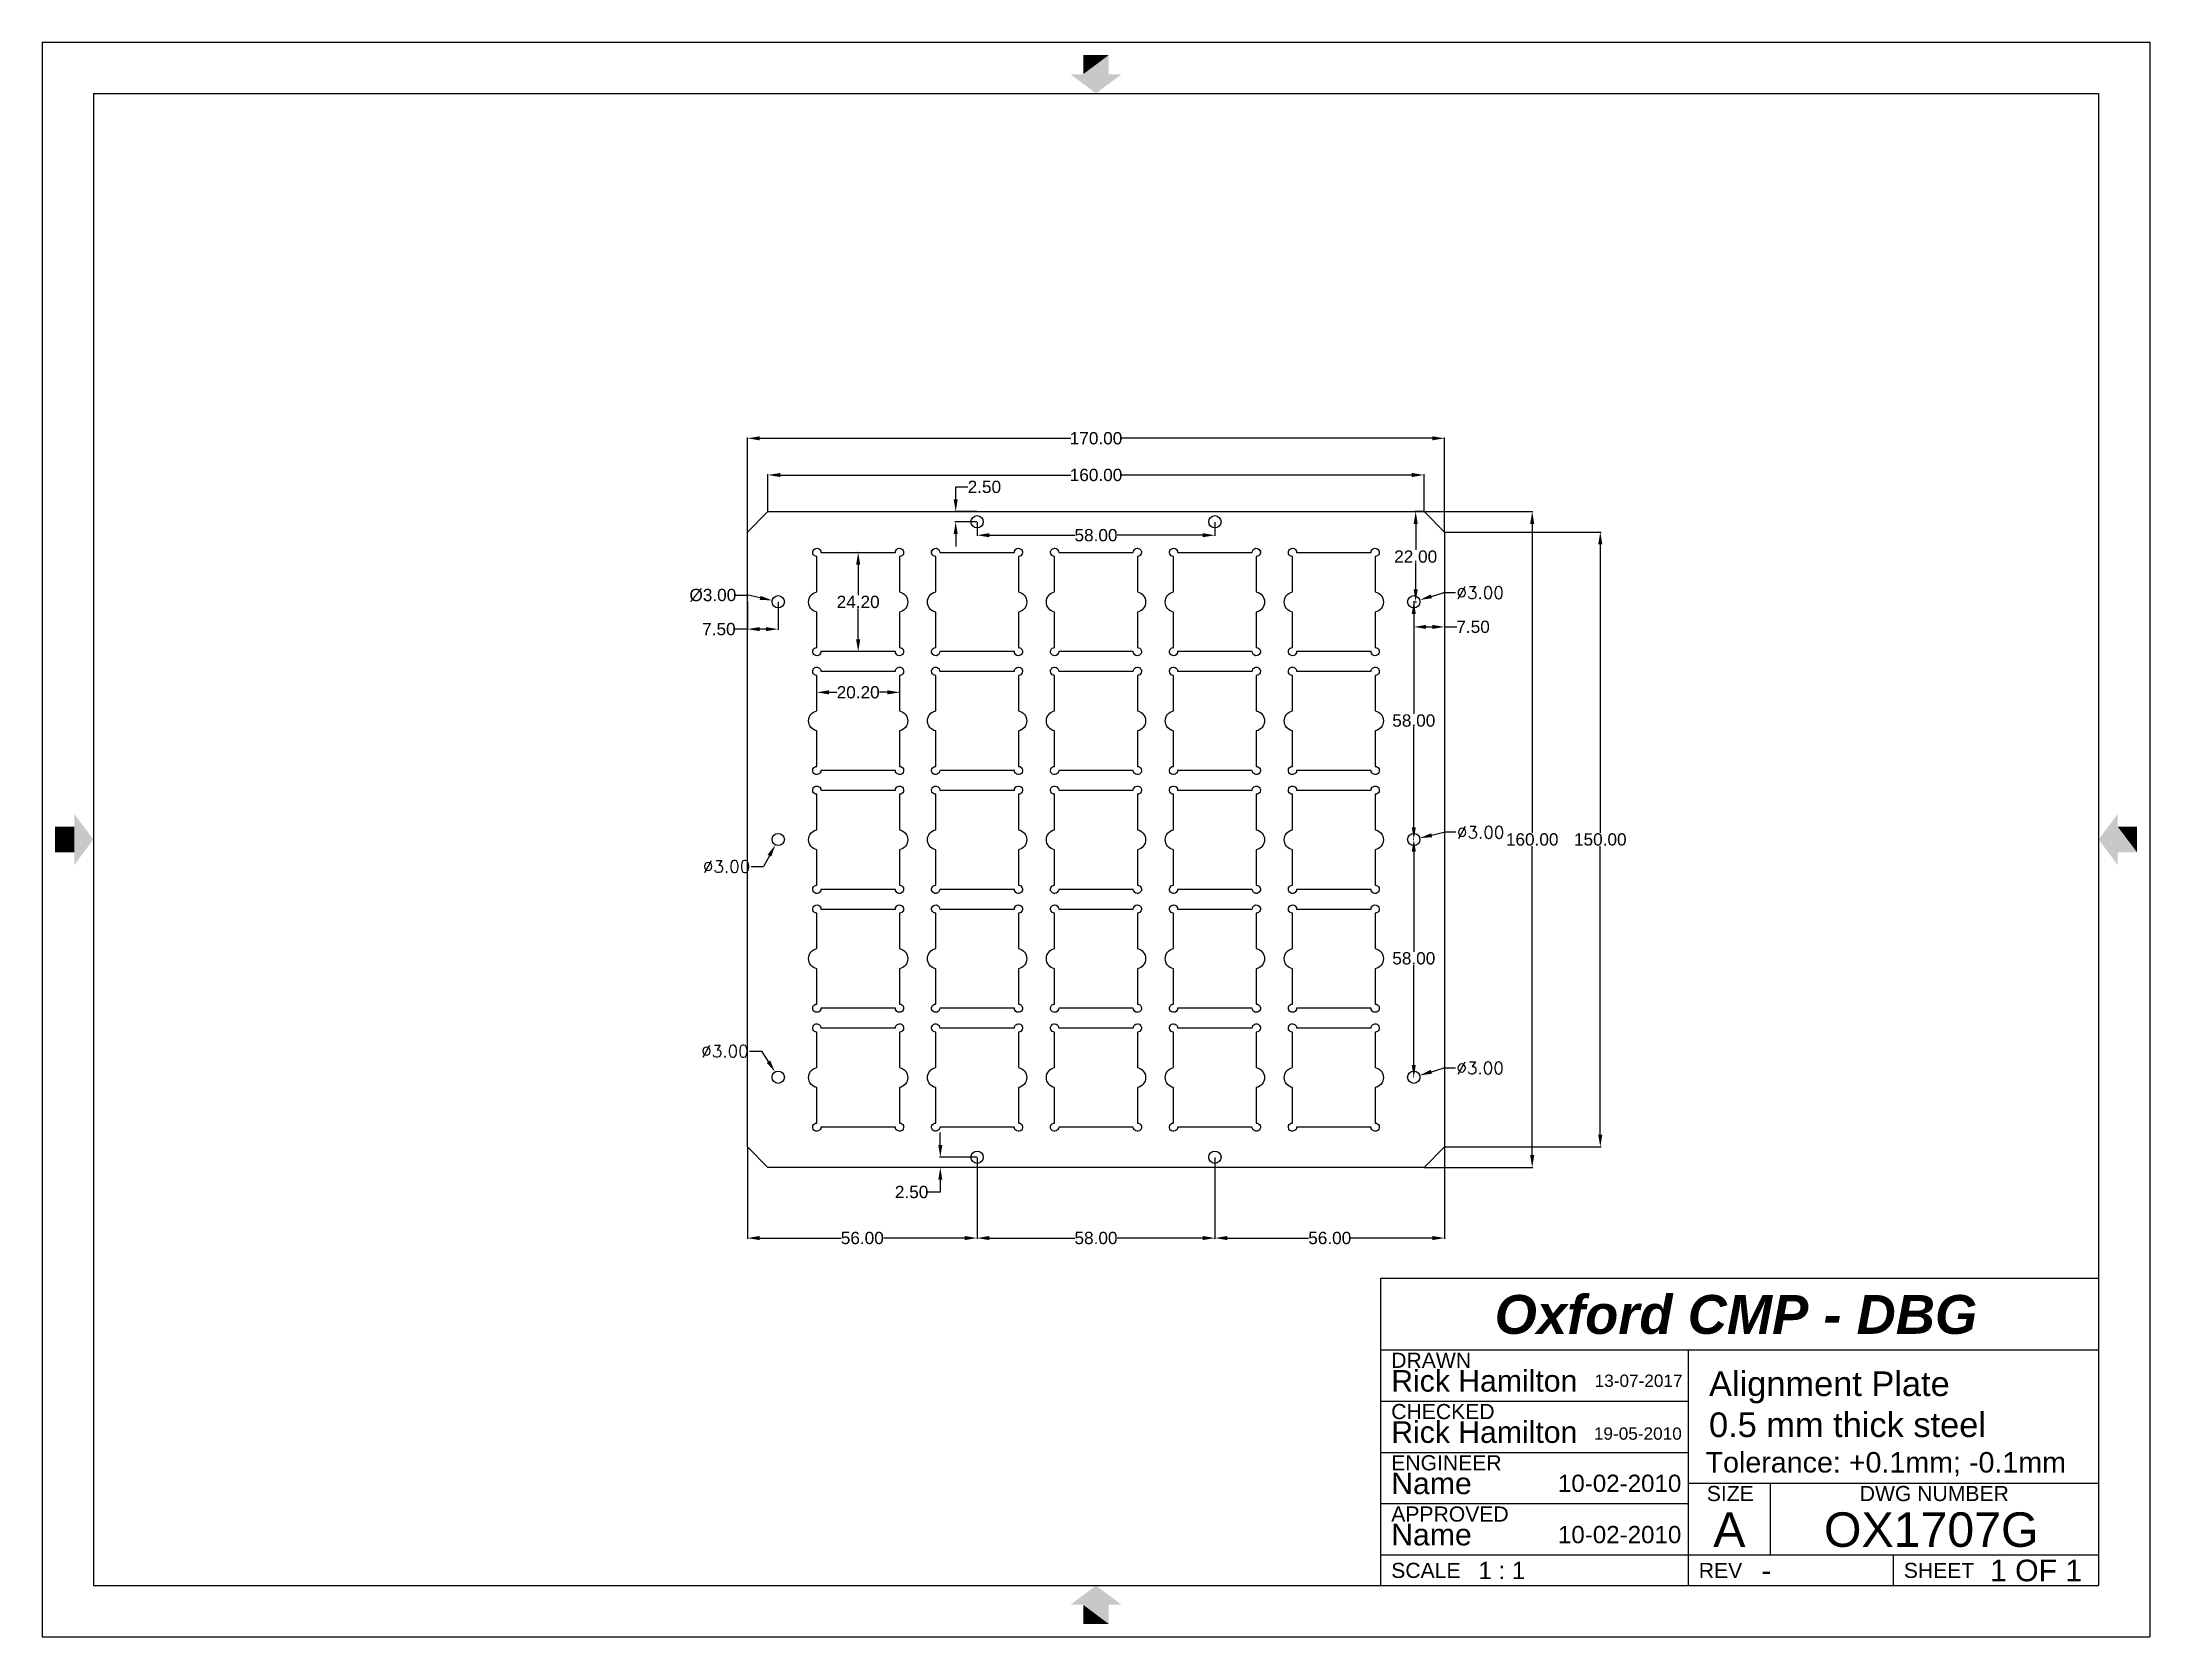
# Model space of a CAD drawing. Header units: millimetres. Extents: x -257 to 257, y -194 to 194.
import ezdxf

# ---------------------------------------------------------------- set-up
doc = ezdxf.new("R2010")
doc.units = ezdxf.units.MM
for name, color, linetype in [('border', 5, 'Continuous'), ('Dimensions', 7, 'Continuous'), ('Mask holder', 1, 'Continuous')]:
    doc.layers.add(name, color=color, linetype=linetype)
doc.styles.add('Arial', font='arial.ttf')
doc.styles.add('Arial_Bold', font='arial.ttf')
doc.styles.add('Arial_Bold_Italic', font='arialbi.ttf')
doc.styles.get("Standard").update_dxf_attribs({"font": 'txt_____.ttf'})
doc.dimstyles.get("Standard").update_dxf_attribs({"dimtxt": 3, "dimasz": 3, "dimexe": 0.18, "dimexo": 0.063, "dimgap": 0.09, "dimtad": 0, "dimtih": 1, "dimtoh": 1, "dimzin": 0, "dimdsep": 46, "dimtxsty": 'Arial', "dimsah": 1, "dimcen": 0, "dimadec": 0, "dimazin": 0, "dimtfac": 1, "dimtdec": 4, "dimtofl": 0, "dimtmove": 0, "dimatfit": 3, "dimfxl": 1, "dimtolj": 1, "dimtzin": 0, "dimarcsym": 0})

# ---------------------------------------------------------------- blocks, each defined once
blk = doc.blocks.new('*D63')
at = {"layer": 'Defpoints', "color": 0, "transparency": 16777216}
for p in [(76.07, 57.56), (78.93, 58.44)]:
    blk.add_point(p, dxfattribs=at)
at = {"layer": 'Dimensions', "color": 0, "linetype": 'ByBlock', "lineweight": -2, "transparency": 16777216}
for p in [(81.8, 59.31), (87.67, 60.19)]:
    blk.add_line(p, (84.67, 60.19), dxfattribs=at)
at = {"layer": 'Dimensions', "color": 0, "transparency": 16777216}
blk.add_solid([(81.66, 59.79), (81.95, 58.84), (78.93, 58.44)], dxfattribs=at)
at = {"layer": 'Dimensions', "color": 0, "transparency": 16777216, "insert": (93.69, 60.19), "char_height": 3, "attachment_point": 5}
blk.add_mtext('\\A1;%%c3.00', dxfattribs=at)
blk = doc.blocks.new('*D64')
at = {"layer": 'Defpoints', "color": 0, "transparency": 16777216}
for p in [(78.96, 0.35), (76.04, -0.35)]:
    blk.add_point(p, dxfattribs=at)
at = {"layer": 'Dimensions', "color": 0, "linetype": 'ByBlock', "lineweight": -2, "transparency": 16777216}
for p in [(81.87, 1.06), (87.79, 1.76)]:
    blk.add_line(p, (84.79, 1.76), dxfattribs=at)
at = {"layer": 'Dimensions', "color": 0, "transparency": 16777216}
blk.add_solid([(81.76, 1.54), (81.99, 0.57), (78.96, 0.35)], dxfattribs=at)
at = {"layer": 'Dimensions', "color": 0, "transparency": 16777216, "insert": (93.81, 1.76), "char_height": 3, "attachment_point": 5}
blk.add_mtext('\\A1;%%c3.00', dxfattribs=at)
blk = doc.blocks.new('*D65')
at = {"layer": 'Defpoints', "color": 0, "transparency": 16777216}
for p in [(76.07, -58.45), (78.93, -57.55)]:
    blk.add_point(p, dxfattribs=at)
at = {"layer": 'Dimensions', "color": 0, "linetype": 'ByBlock', "lineweight": -2, "transparency": 16777216}
for p in [(81.79, -56.65), (87.65, -55.75)]:
    blk.add_line(p, (84.65, -55.75), dxfattribs=at)
at = {"layer": 'Dimensions', "color": 0, "transparency": 16777216}
blk.add_solid([(81.64, -56.17), (81.94, -57.13), (78.93, -57.55)], dxfattribs=at)
at = {"layer": 'Dimensions', "color": 0, "transparency": 16777216, "insert": (93.67, -55.75), "char_height": 3, "attachment_point": 5}
blk.add_mtext('\\A1;%%c3.00', dxfattribs=at)
blk = doc.blocks.new('*D66')
at = {"layer": 'Defpoints', "color": 0, "transparency": 16777216}
for p in [(-76.79, 1.32), (-78.21, -1.32)]:
    blk.add_point(p, dxfattribs=at)
at = {"layer": 'Dimensions', "color": 0, "linetype": 'ByBlock', "lineweight": -2, "transparency": 16777216}
for p in [(-79.64, -3.96), (-84.07, -6.59)]:
    blk.add_line(p, (-81.07, -6.59), dxfattribs=at)
at = {"layer": 'Dimensions', "color": 0, "transparency": 16777216}
blk.add_solid([(-79.2, -4.2), (-80.08, -3.72), (-78.21, -1.32)], dxfattribs=at)
at = {"layer": 'Dimensions', "color": 0, "transparency": 16777216, "insert": (-90.09, -6.59), "char_height": 3, "attachment_point": 5}
blk.add_mtext('\\A1;%%c3.00', dxfattribs=at)
blk = doc.blocks.new('*D67')
at = {"layer": 'Defpoints', "color": 0, "transparency": 16777216}
for p in [(-78.29, -56.73), (-76.71, -59.27)]:
    blk.add_point(p, dxfattribs=at)
at = {"layer": 'Dimensions', "color": 0, "linetype": 'ByBlock', "lineweight": -2, "transparency": 16777216}
for p in [(-84.46, -51.63), (-79.87, -54.18)]:
    blk.add_line(p, (-81.46, -51.63), dxfattribs=at)
at = {"layer": 'Dimensions', "color": 0, "transparency": 16777216}
blk.add_solid([(-80.3, -54.44), (-79.45, -53.91), (-78.29, -56.73)], dxfattribs=at)
at = {"layer": 'Dimensions', "color": 0, "transparency": 16777216, "insert": (-90.48, -51.63), "char_height": 3, "attachment_point": 5}
blk.add_mtext('\\A1;%%c3.00', dxfattribs=at)
blk = doc.blocks.new('*D68')
at = {"layer": 'Defpoints', "color": 0, "transparency": 16777216}
for p in [(-78.97, 58.32), (-76.03, 57.68)]:
    blk.add_point(p, dxfattribs=at)
at = {"layer": 'Dimensions', "color": 0, "linetype": 'ByBlock', "lineweight": -2, "transparency": 16777216}
for p in [(-87.83, 59.59), (-81.9, 58.95)]:
    blk.add_line(p, (-84.83, 59.59), dxfattribs=at)
at = {"layer": 'Dimensions', "color": 0, "transparency": 16777216}
blk.add_solid([(-82, 58.46), (-81.79, 59.44), (-78.97, 58.32)], dxfattribs=at)
at = {"layer": 'Dimensions', "color": 0, "transparency": 16777216, "insert": (-93.44, 59.59), "char_height": 3, "attachment_point": 5, "style": 'Arial'}
blk.add_mtext('\\A1;%%c3.00', dxfattribs=at)
blk = doc.blocks.new('*D69')
at = {"layer": 'Defpoints', "color": 0, "transparency": 16777216}
for p in [(77.5, 0), (77.5, 0), (77.5, -58)]:
    blk.add_point(p, dxfattribs=at)
at = {"layer": 'Dimensions', "color": 0, "linetype": 'ByBlock', "lineweight": -2, "transparency": 16777216}
for p, q in [((77.44, 0), (77.32, 0)), ((77.5, -3), (77.5, -27.38)), ((77.5, -55), (77.5, -30.62)), ((77.44, -58), (77.32, -58))]:
    blk.add_line(p, q, dxfattribs=at)
at = {"layer": 'Dimensions', "color": 0, "transparency": 16777216}
for points in [[(78, -3), (77, -3), (77.5, 0)], [(77, -55), (78, -55), (77.5, -58)]]:
    blk.add_solid(points, dxfattribs=at)
at = {"layer": 'Dimensions', "color": 0, "transparency": 16777216, "insert": (77.5, -29), "char_height": 3, "attachment_point": 5, "style": 'Arial'}
blk.add_mtext('\\A1;58.00', dxfattribs=at)
blk = doc.blocks.new('*D70')
at = {"layer": 'Defpoints', "color": 0, "transparency": 16777216}
for p in [(77.5, 58), (77.5, 58), (77.5, 0)]:
    blk.add_point(p, dxfattribs=at)
at = {"layer": 'Dimensions', "color": 0, "linetype": 'ByBlock', "lineweight": -2, "transparency": 16777216}
for p, q in [((77.44, 58), (77.32, 58)), ((77.5, 55), (77.5, 30.62)), ((77.5, 3), (77.5, 27.38)), ((77.44, 0), (77.32, 0))]:
    blk.add_line(p, q, dxfattribs=at)
at = {"layer": 'Dimensions', "color": 0, "transparency": 16777216}
for points in [[(78, 55), (77, 55), (77.5, 58)], [(77, 3), (78, 3), (77.5, 0)]]:
    blk.add_solid(points, dxfattribs=at)
at = {"layer": 'Dimensions', "color": 0, "transparency": 16777216, "insert": (77.5, 29), "char_height": 3, "attachment_point": 5, "style": 'Arial'}
blk.add_mtext('\\A1;58.00', dxfattribs=at)
blk = doc.blocks.new('*D71')
at = {"layer": 'Defpoints', "color": 0, "transparency": 16777216}
for p in [(80, 80), (77.5, 58), (77.96, 58)]:
    blk.add_point(p, dxfattribs=at)
at = {"layer": 'Dimensions', "color": 0, "linetype": 'ByBlock', "lineweight": -2, "transparency": 16777216}
for p, q in [((79.94, 80), (77.78, 80)), ((77.96, 77), (77.96, 70.62)), ((77.96, 61), (77.96, 67.38)), ((77.56, 58), (78.14, 58))]:
    blk.add_line(p, q, dxfattribs=at)
at = {"layer": 'Dimensions', "color": 0, "transparency": 16777216}
for points in [[(78.46, 77), (77.46, 77), (77.96, 80)], [(77.46, 61), (78.46, 61), (77.96, 58)]]:
    blk.add_solid(points, dxfattribs=at)
at = {"layer": 'Dimensions', "color": 0, "transparency": 16777216, "insert": (77.96, 69), "char_height": 3, "attachment_point": 5, "style": 'Arial'}
blk.add_mtext('\\A1;22.00', dxfattribs=at)
blk = doc.blocks.new('*D72')
at = {"layer": 'Defpoints', "color": 0, "transparency": 16777216}
for p in [(-85, -75), (-29, -77.5), (-29, -97.22)]:
    blk.add_point(p, dxfattribs=at)
at = {"layer": 'Dimensions', "color": 0, "linetype": 'ByBlock', "lineweight": -2, "transparency": 16777216}
for p, q in [((-85, -75.06), (-85, -97.4)), ((-29, -77.56), (-29, -97.4)), ((-82, -97.22), (-62.14, -97.22)), ((-32, -97.22), (-51.86, -97.22))]:
    blk.add_line(p, q, dxfattribs=at)
at = {"layer": 'Dimensions', "color": 0, "transparency": 16777216}
for points in [[(-82, -96.72), (-82, -97.72), (-85, -97.22)], [(-32, -97.72), (-32, -96.72), (-29, -97.22)]]:
    blk.add_solid(points, dxfattribs=at)
at = {"layer": 'Dimensions', "color": 0, "transparency": 16777216, "insert": (-57, -97.22), "char_height": 3, "attachment_point": 5, "style": 'Arial'}
blk.add_mtext('\\A1;56.00', dxfattribs=at)
blk = doc.blocks.new('*D73')
at = {"layer": 'Defpoints', "color": 0, "transparency": 16777216}
for p in [(-29, -77.5), (29, -77.5), (29, -97.22)]:
    blk.add_point(p, dxfattribs=at)
at = {"layer": 'Dimensions', "color": 0, "linetype": 'ByBlock', "lineweight": -2, "transparency": 16777216}
for p, q in [((-29, -77.56), (-29, -97.4)), ((29, -77.56), (29, -97.4)), ((-26, -97.22), (-5.14, -97.22)), ((26, -97.22), (5.14, -97.22))]:
    blk.add_line(p, q, dxfattribs=at)
at = {"layer": 'Dimensions', "color": 0, "transparency": 16777216}
for points in [[(-26, -96.72), (-26, -97.72), (-29, -97.22)], [(26, -97.72), (26, -96.72), (29, -97.22)]]:
    blk.add_solid(points, dxfattribs=at)
at = {"layer": 'Dimensions', "color": 0, "transparency": 16777216, "insert": (0, -97.22), "char_height": 3, "attachment_point": 5, "style": 'Arial'}
blk.add_mtext('\\A1;58.00', dxfattribs=at)
blk = doc.blocks.new('*D74')
at = {"layer": 'Defpoints', "color": 0, "transparency": 16777216}
for p in [(85, -75), (29, -77.5), (85, -97.22)]:
    blk.add_point(p, dxfattribs=at)
at = {"layer": 'Dimensions', "color": 0, "linetype": 'ByBlock', "lineweight": -2, "transparency": 16777216}
for p, q in [((85, -75.06), (85, -97.4)), ((29, -77.56), (29, -97.4)), ((32, -97.22), (51.86, -97.22)), ((82, -97.22), (62.14, -97.22))]:
    blk.add_line(p, q, dxfattribs=at)
at = {"layer": 'Dimensions', "color": 0, "transparency": 16777216}
for points in [[(32, -96.72), (32, -97.72), (29, -97.22)], [(82, -97.72), (82, -96.72), (85, -97.22)]]:
    blk.add_solid(points, dxfattribs=at)
at = {"layer": 'Dimensions', "color": 0, "transparency": 16777216, "insert": (57, -97.22), "char_height": 3, "attachment_point": 5, "style": 'Arial'}
blk.add_mtext('\\A1;56.00', dxfattribs=at)
blk = doc.blocks.new('*D75')
at = {"layer": 'Defpoints', "color": 0, "transparency": 16777216}
for p in [(77.5, 58), (85, 58), (85, 51.86)]:
    blk.add_point(p, dxfattribs=at)
at = {"layer": 'Dimensions', "color": 0, "linetype": 'ByBlock', "lineweight": -2, "transparency": 16777216}
for p, q in [((77.5, 57.94), (77.5, 51.68)), ((85, 57.94), (85, 51.68)), ((80.5, 51.86), (82, 51.86)), ((85, 51.86), (88, 51.86))]:
    blk.add_line(p, q, dxfattribs=at)
at = {"layer": 'Dimensions', "color": 0, "transparency": 16777216}
for points in [[(80.5, 52.36), (80.5, 51.36), (77.5, 51.86)], [(82, 51.36), (82, 52.36), (85, 51.86)]]:
    blk.add_solid(points, dxfattribs=at)
at = {"layer": 'Dimensions', "color": 0, "transparency": 16777216, "insert": (91.96, 51.86), "char_height": 3, "attachment_point": 5, "style": 'Arial'}
blk.add_mtext('\\A1;7.50', dxfattribs=at)
blk = doc.blocks.new('*D76')
at = {"layer": 'Defpoints', "color": 0, "transparency": 16777216}
for p in [(-85, 58), (-77.5, 58), (-85, 51.31)]:
    blk.add_point(p, dxfattribs=at)
at = {"layer": 'Dimensions', "color": 0, "linetype": 'ByBlock', "lineweight": -2, "transparency": 16777216}
for p, q in [((-85, 57.94), (-85, 51.13)), ((-77.5, 57.94), (-77.5, 51.13)), ((-85, 51.31), (-88, 51.31)), ((-80.5, 51.31), (-82, 51.31))]:
    blk.add_line(p, q, dxfattribs=at)
at = {"layer": 'Dimensions', "color": 0, "transparency": 16777216}
for points in [[(-82, 51.81), (-82, 50.81), (-85, 51.31)], [(-80.5, 50.81), (-80.5, 51.81), (-77.5, 51.31)]]:
    blk.add_solid(points, dxfattribs=at)
at = {"layer": 'Dimensions', "color": 0, "transparency": 16777216, "insert": (-91.96, 51.31), "char_height": 3, "attachment_point": 5, "style": 'Arial'}
blk.add_mtext('\\A1;7.50', dxfattribs=at)
blk = doc.blocks.new('*D77')
at = {"layer": 'Defpoints', "color": 0, "transparency": 16777216}
for p in [(-37.97, -80), (-29, -77.5), (-29, -80)]:
    blk.add_point(p, dxfattribs=at)
at = {"layer": 'Dimensions', "color": 0, "linetype": 'ByBlock', "lineweight": -2, "transparency": 16777216}
for p, q in [((-37.97, -74.5), (-37.97, -71.5)), ((-29.06, -77.5), (-38.15, -77.5)), ((-29.06, -80), (-38.15, -80)), ((-37.97, -86), (-40.97, -86)), ((-37.97, -83), (-37.97, -86))]:
    blk.add_line(p, q, dxfattribs=at)
at = {"layer": 'Dimensions', "color": 0, "transparency": 16777216}
for points in [[(-38.47, -74.5), (-37.47, -74.5), (-37.97, -77.5)], [(-37.47, -83), (-38.47, -83), (-37.97, -80)]]:
    blk.add_solid(points, dxfattribs=at)
at = {"layer": 'Dimensions', "color": 0, "transparency": 16777216, "insert": (-44.97, -86), "char_height": 3, "attachment_point": 5, "style": 'Arial'}
blk.add_mtext('\\A1;2.50', dxfattribs=at)
blk = doc.blocks.new('*D78')
at = {"layer": 'Defpoints', "color": 0, "transparency": 16777216}
for p in [(80, 88.91), (-80, 80), (80, 80)]:
    blk.add_point(p, dxfattribs=at)
at = {"layer": 'Dimensions', "color": 0, "linetype": 'ByBlock', "lineweight": -2, "transparency": 16777216}
for p, q in [((-80, 80.06), (-80, 89.09)), ((-77, 88.91), (-6.16, 88.91)), ((77, 88.91), (6.16, 88.91)), ((80, 80.06), (80, 89.09))]:
    blk.add_line(p, q, dxfattribs=at)
at = {"layer": 'Dimensions', "color": 0, "transparency": 16777216}
for points in [[(-77, 89.41), (-77, 88.41), (-80, 88.91)], [(77, 88.41), (77, 89.41), (80, 88.91)]]:
    blk.add_solid(points, dxfattribs=at)
at = {"layer": 'Dimensions', "color": 0, "transparency": 16777216, "insert": (0, 88.91), "char_height": 3, "attachment_point": 5, "style": 'Arial'}
blk.add_mtext('\\A1;160.00', dxfattribs=at)
blk = doc.blocks.new('*D79')
at = {"layer": 'Defpoints', "color": 0, "transparency": 16777216}
for p in [(85, 97.86), (-85, 75), (85, 75)]:
    blk.add_point(p, dxfattribs=at)
at = {"layer": 'Dimensions', "color": 0, "linetype": 'ByBlock', "lineweight": -2, "transparency": 16777216}
for p, q in [((-85, 75.06), (-85, 98.04)), ((-82, 97.86), (-6.16, 97.86)), ((82, 97.86), (6.16, 97.86)), ((85, 75.06), (85, 98.04))]:
    blk.add_line(p, q, dxfattribs=at)
at = {"layer": 'Dimensions', "color": 0, "transparency": 16777216}
for points in [[(-82, 98.36), (-82, 97.36), (-85, 97.86)], [(82, 97.36), (82, 98.36), (85, 97.86)]]:
    blk.add_solid(points, dxfattribs=at)
at = {"layer": 'Dimensions', "color": 0, "transparency": 16777216, "insert": (0, 97.86), "char_height": 3, "attachment_point": 5, "style": 'Arial'}
blk.add_mtext('\\A1;170.00', dxfattribs=at)
blk = doc.blocks.new('*D80')
at = {"layer": 'Defpoints', "color": 0, "transparency": 16777216}
for p in [(80, 80), (106.37, 80), (80, -80)]:
    blk.add_point(p, dxfattribs=at)
at = {"layer": 'Dimensions', "color": 0, "linetype": 'ByBlock', "lineweight": -2, "transparency": 16777216}
for p, q in [((80.06, 80), (106.55, 80)), ((106.37, 77), (106.37, 1.62)), ((106.37, -77), (106.37, -1.62)), ((80.06, -80), (106.55, -80))]:
    blk.add_line(p, q, dxfattribs=at)
at = {"layer": 'Dimensions', "color": 0, "transparency": 16777216}
for points in [[(106.87, 77), (105.87, 77), (106.37, 80)], [(105.87, -77), (106.87, -77), (106.37, -80)]]:
    blk.add_solid(points, dxfattribs=at)
at = {"layer": 'Dimensions', "color": 0, "transparency": 16777216, "insert": (106.37, 0), "char_height": 3, "attachment_point": 5, "style": 'Arial'}
blk.add_mtext('\\A1;160.00', dxfattribs=at)
blk = doc.blocks.new('*D81')
at = {"layer": 'Defpoints', "color": 0, "transparency": 16777216}
for p in [(85, 75), (85, -75), (122.98, -75)]:
    blk.add_point(p, dxfattribs=at)
at = {"layer": 'Dimensions', "color": 0, "linetype": 'ByBlock', "lineweight": -2, "transparency": 16777216}
for p, q in [((85.06, 75), (123.16, 75)), ((122.98, 72), (122.98, 1.62)), ((122.98, -72), (122.98, -1.62)), ((85.06, -75), (123.16, -75))]:
    blk.add_line(p, q, dxfattribs=at)
at = {"layer": 'Dimensions', "color": 0, "transparency": 16777216}
for points in [[(123.48, 72), (122.48, 72), (122.98, 75)], [(122.48, -72), (123.48, -72), (122.98, -75)]]:
    blk.add_solid(points, dxfattribs=at)
at = {"layer": 'Dimensions', "color": 0, "transparency": 16777216, "insert": (122.98, 0), "char_height": 3, "attachment_point": 5, "style": 'Arial'}
blk.add_mtext('\\A1;150.00', dxfattribs=at)
blk = doc.blocks.new('*D82')
at = {"layer": 'Defpoints', "color": 0, "transparency": 16777216}
for p in [(-58, 70.04), (-58, 45.84), (-58, 45.84)]:
    blk.add_point(p, dxfattribs=at)
at = {"layer": 'Dimensions', "color": 0, "linetype": 'ByBlock', "lineweight": -2, "transparency": 16777216}
for p, q in [((-58.06, 70.04), (-58.18, 70.04)), ((-58, 67.04), (-58, 59.56)), ((-58, 48.84), (-58, 56.32)), ((-58.06, 45.84), (-58.18, 45.84))]:
    blk.add_line(p, q, dxfattribs=at)
at = {"layer": 'Dimensions', "color": 0, "transparency": 16777216}
for points in [[(-57.5, 67.04), (-58.5, 67.04), (-58, 70.04)], [(-58.5, 48.84), (-57.5, 48.84), (-58, 45.84)]]:
    blk.add_solid(points, dxfattribs=at)
at = {"layer": 'Dimensions', "color": 0, "transparency": 16777216, "insert": (-58, 57.94), "char_height": 3, "attachment_point": 5, "style": 'Arial'}
blk.add_mtext('\\A1;24.20', dxfattribs=at)
blk = doc.blocks.new('*D83')
at = {"layer": 'Defpoints', "color": 0, "transparency": 16777216}
for p in [(-68.1, 35.71), (-47.9, 35.9), (-47.9, 35.71)]:
    blk.add_point(p, dxfattribs=at)
at = {"layer": 'Dimensions', "color": 0, "linetype": 'ByBlock', "lineweight": -2, "transparency": 16777216}
for p, q in [((-68.1, 35.77), (-68.1, 36.08)), ((-47.9, 35.77), (-47.9, 36.08)), ((-65.1, 35.9), (-63.17, 35.9)), ((-50.9, 35.9), (-52.83, 35.9))]:
    blk.add_line(p, q, dxfattribs=at)
at = {"layer": 'Dimensions', "color": 0, "transparency": 16777216}
for points in [[(-65.1, 36.4), (-65.1, 35.4), (-68.1, 35.9)], [(-50.9, 35.4), (-50.9, 36.4), (-47.9, 35.9)]]:
    blk.add_solid(points, dxfattribs=at)
at = {"layer": 'Dimensions', "color": 0, "transparency": 16777216, "insert": (-58, 35.9), "char_height": 3, "attachment_point": 5, "style": 'Arial'}
blk.add_mtext('\\A1;20.20', dxfattribs=at)
blk = doc.blocks.new('*D84')
at = {"layer": 'Defpoints', "color": 0, "transparency": 16777216}
for p in [(-34.22, 80), (-29, 80), (-29, 77.5)]:
    blk.add_point(p, dxfattribs=at)
at = {"layer": 'Dimensions', "color": 0, "linetype": 'ByBlock', "lineweight": -2, "transparency": 16777216}
for p, q in [((-34.22, 86), (-31.22, 86)), ((-34.22, 83), (-34.22, 86)), ((-29.06, 80), (-34.4, 80)), ((-29.06, 77.5), (-34.4, 77.5)), ((-34.22, 74.5), (-34.22, 71.5))]:
    blk.add_line(p, q, dxfattribs=at)
at = {"layer": 'Dimensions', "color": 0, "transparency": 16777216}
for points in [[(-34.72, 83), (-33.72, 83), (-34.22, 80)], [(-33.72, 74.5), (-34.72, 74.5), (-34.22, 77.5)]]:
    blk.add_solid(points, dxfattribs=at)
at = {"layer": 'Dimensions', "color": 0, "transparency": 16777216, "insert": (-27.22, 86), "char_height": 3, "attachment_point": 5, "style": 'Arial'}
blk.add_mtext('\\A1;2.50', dxfattribs=at)
blk = doc.blocks.new('*D85')
at = {"layer": 'Defpoints', "color": 0, "transparency": 16777216}
for p in [(-29, 77.5), (29, 77.5), (29, 74.22)]:
    blk.add_point(p, dxfattribs=at)
at = {"layer": 'Dimensions', "color": 0, "linetype": 'ByBlock', "lineweight": -2, "transparency": 16777216}
for p, q in [((-29, 77.44), (-29, 74.04)), ((29, 77.44), (29, 74.04)), ((-26, 74.22), (-5.14, 74.22)), ((26, 74.22), (5.14, 74.22))]:
    blk.add_line(p, q, dxfattribs=at)
at = {"layer": 'Dimensions', "color": 0, "transparency": 16777216}
for points in [[(-26, 74.72), (-26, 73.72), (-29, 74.22)], [(26, 73.72), (26, 74.72), (29, 74.22)]]:
    blk.add_solid(points, dxfattribs=at)
at = {"layer": 'Dimensions', "color": 0, "transparency": 16777216, "insert": (0, 74.22), "char_height": 3, "attachment_point": 5, "style": 'Arial'}
blk.add_mtext('\\A1;58.00', dxfattribs=at)

msp = doc.modelspace()

# ---------------------------------------------------------------- linework, layer by layer
at = {"layer": 'border'}
for p, q in [((-257, 194.5), (-257, -194.5)), ((-257, 194.5), (257, 194.5)), ((257, 194.5), (257, -194.5)), ((-244.5, 182), (-244.5, -182)), ((-244.5, 182), (244.5, 182)), ((244.5, 182), (244.5, -182)), ((69.5, -107), (244.5, -107)), ((69.5, -182), (69.5, -107)), ((69.5, -124.5), (244.5, -124.5)), ((144.5, -182), (144.5, -124.5)), ((69.5, -137), (144.5, -137)), ((69.5, -149.5), (144.5, -149.5)), ((144.5, -157), (244.5, -157)), ((164.5, -174.5), (164.5, -157)), ((69.5, -162), (144.5, -162)), ((69.5, -174.5), (244.5, -174.5)), ((194.5, -182), (194.5, -174.5)), ((-244.5, -182), (244.5, -182)), ((-257, -194.5), (257, -194.5))]:
    msp.add_line(p, q, dxfattribs=at)
for points in [[(3.125, 186.685), (3.125, 191.375), (-6.25, 186.68), (-3.125, 186.685)], [(3.125, 191.375), (-3.125, 191.375), (-3.125, 186.685), (-3.125, 191.375)], [(6.25, 186.685), (3.125, 186.685), (0, 182), (-6.25, 186.68)], [(-249.185, -3.125), (-249.185, -6.25), (-249.185, 3.125), (-249.185, 6.255)], [(-249.185, -6.25), (-244.5, 0), (-249.185, 6.255), (-244.5, 0)], [(249.185, -6.24), (249.185, -3.125), (244.5, 0), (249.17, 6.25)], [(249.185, -3.125), (253.875, -3.125), (249.17, 6.25), (249.185, 3.125)], [(-253.875, -3.125), (-249.185, -3.125), (-253.875, 3.125), (-249.185, 3.125)], [(253.875, -3.125), (253.875, 3.125), (249.185, 3.125), (253.875, 3.125)], [(0, -182), (-6.245, -186.685), (6.25, -186.675), (3.125, -186.685)], [(-6.245, -186.685), (-3.125, -186.685), (3.125, -186.685), (3.125, -191.375)], [(-3.125, -186.685), (-3.125, -191.375), (3.125, -191.375), (-3.125, -191.375)]]:
    msp.add_solid(points, dxfattribs=at)
at = {"layer": 'Dimensions'}
msp.add_circle((-29, -77.5), 1.5, dxfattribs=at)
at = {"layer": 'Mask holder', "flags": 128}
msp.add_lwpolyline([(-85, 75), (-80, 80), (80, 80), (85, 75), (85, -75), (80, -80), (-80, -80), (-85, -75), (-85, 75)], dxfattribs=at)
msp.add_lwpolyline([(-85, 75), (-80, 80), (80, 80), (85, 75), (85, -75), (80, -80), (-80, -80), (-85, -75), (-85, 75)], dxfattribs=at)
for points in [[(-67.1, 70.037), (-48.9, 70.037, -2.4142136), (-47.9, 69.037), (-47.9, 60.386, -0.8164966), (-47.9, 55.488), (-47.9, 46.837, -2.4142136), (-48.9, 45.837), (-67.1, 45.837, -2.4142136), (-68.1, 46.837), (-68.1, 55.488, -0.8164966), (-68.1, 60.386), (-68.1, 69.037, -2.4142136), (-67.1, 70.037, 0.7702291)], [(-38.1, 70.037), (-19.9, 70.037, -2.4142136), (-18.9, 69.037), (-18.9, 60.386, -0.8164966), (-18.9, 55.488), (-18.9, 46.837, -2.4142136), (-19.9, 45.837), (-38.1, 45.837, -2.4142136), (-39.1, 46.837), (-39.1, 55.488, -0.8164966), (-39.1, 60.386), (-39.1, 69.037, -2.4142136), (-38.1, 70.037, 0.7702291)], [(-9.1, 70.037), (9.1, 70.037, -2.4142136), (10.1, 69.037), (10.1, 60.386, -0.8164966), (10.1, 55.488), (10.1, 46.837, -2.4142136), (9.1, 45.837), (-9.1, 45.837, -2.4142136), (-10.1, 46.837), (-10.1, 55.488, -0.8164966), (-10.1, 60.386), (-10.1, 69.037, -2.4142136), (-9.1, 70.037, 0.7702291)], [(19.9, 70.037), (38.1, 70.037, -2.4142136), (39.1, 69.037), (39.1, 60.386, -0.8164966), (39.1, 55.488), (39.1, 46.837, -2.4142136), (38.1, 45.837), (19.9, 45.837, -2.4142136), (18.9, 46.837), (18.9, 55.488, -0.8164966), (18.9, 60.386), (18.9, 69.037, -2.4142136), (19.9, 70.037, 0.7702291)], [(48.9, 70.037), (67.1, 70.037, -2.4142136), (68.1, 69.037), (68.1, 60.386, -0.8164966), (68.1, 55.488), (68.1, 46.837, -2.4142136), (67.1, 45.837), (48.9, 45.837, -2.4142136), (47.9, 46.837), (47.9, 55.488, -0.8164966), (47.9, 60.386), (47.9, 69.037, -2.4142136), (48.9, 70.037, 0.7702291)], [(-67.1, 41.037), (-48.9, 41.037, -2.4142136), (-47.9, 40.037), (-47.9, 31.386, -0.8164966), (-47.9, 26.488), (-47.9, 17.837, -2.4142136), (-48.9, 16.837), (-67.1, 16.837, -2.4142136), (-68.1, 17.837), (-68.1, 26.488, -0.8164966), (-68.1, 31.386), (-68.1, 40.037, -2.4142136), (-67.1, 41.037, 0.7702291)], [(-38.1, 41.037), (-19.9, 41.037, -2.4142136), (-18.9, 40.037), (-18.9, 31.386, -0.8164966), (-18.9, 26.488), (-18.9, 17.837, -2.4142136), (-19.9, 16.837), (-38.1, 16.837, -2.4142136), (-39.1, 17.837), (-39.1, 26.488, -0.8164966), (-39.1, 31.386), (-39.1, 40.037, -2.4142136), (-38.1, 41.037, 0.7702291)], [(-9.1, 41.037), (9.1, 41.037, -2.4142136), (10.1, 40.037), (10.1, 31.386, -0.8164966), (10.1, 26.488), (10.1, 17.837, -2.4142136), (9.1, 16.837), (-9.1, 16.837, -2.4142136), (-10.1, 17.837), (-10.1, 26.488, -0.8164966), (-10.1, 31.386), (-10.1, 40.037, -2.4142136), (-9.1, 41.037, 0.7702291)], [(19.9, 41.037), (38.1, 41.037, -2.4142136), (39.1, 40.037), (39.1, 31.386, -0.8164966), (39.1, 26.488), (39.1, 17.837, -2.4142136), (38.1, 16.837), (19.9, 16.837, -2.4142136), (18.9, 17.837), (18.9, 26.488, -0.8164966), (18.9, 31.386), (18.9, 40.037, -2.4142136), (19.9, 41.037, 0.7702291)], [(48.9, 41.037), (67.1, 41.037, -2.4142136), (68.1, 40.037), (68.1, 31.386, -0.8164966), (68.1, 26.488), (68.1, 17.837, -2.4142136), (67.1, 16.837), (48.9, 16.837, -2.4142136), (47.9, 17.837), (47.9, 26.488, -0.8164966), (47.9, 31.386), (47.9, 40.037, -2.4142136), (48.9, 41.037, 0.7702291)], [(-67.1, 12.037), (-48.9, 12.037, -2.4142136), (-47.9, 11.037), (-47.9, 2.386, -0.8164966), (-47.9, -2.512), (-47.9, -11.163, -2.4142136), (-48.9, -12.163), (-67.1, -12.163, -2.4142136), (-68.1, -11.163), (-68.1, -2.512, -0.8164966), (-68.1, 2.386), (-68.1, 11.037, -2.4142136), (-67.1, 12.037, 0.7702291)], [(-38.1, 12.037), (-19.9, 12.037, -2.4142136), (-18.9, 11.037), (-18.9, 2.386, -0.8164966), (-18.9, -2.512), (-18.9, -11.163, -2.4142136), (-19.9, -12.163), (-38.1, -12.163, -2.4142136), (-39.1, -11.163), (-39.1, -2.512, -0.8164966), (-39.1, 2.386), (-39.1, 11.037, -2.4142136), (-38.1, 12.037, 0.7702291)], [(-9.1, 12.037), (9.1, 12.037, -2.4142136), (10.1, 11.037), (10.1, 2.386, -0.8164966), (10.1, -2.512), (10.1, -11.163, -2.4142136), (9.1, -12.163), (-9.1, -12.163, -2.4142136), (-10.1, -11.163), (-10.1, -2.512, -0.8164966), (-10.1, 2.386), (-10.1, 11.037, -2.4142136), (-9.1, 12.037, 0.7702291)], [(19.9, 12.037), (38.1, 12.037, -2.4142136), (39.1, 11.037), (39.1, 2.386, -0.8164966), (39.1, -2.512), (39.1, -11.163, -2.4142136), (38.1, -12.163), (19.9, -12.163, -2.4142136), (18.9, -11.163), (18.9, -2.512, -0.8164966), (18.9, 2.386), (18.9, 11.037, -2.4142136), (19.9, 12.037, 0.7702291)], [(48.9, 12.037), (67.1, 12.037, -2.4142136), (68.1, 11.037), (68.1, 2.386, -0.8164966), (68.1, -2.512), (68.1, -11.163, -2.4142136), (67.1, -12.163), (48.9, -12.163, -2.4142136), (47.9, -11.163), (47.9, -2.512, -0.8164966), (47.9, 2.386), (47.9, 11.037, -2.4142136), (48.9, 12.037, 0.7702291)], [(-67.1, -16.963), (-48.9, -16.963, -2.4142136), (-47.9, -17.963), (-47.9, -26.614, -0.8164966), (-47.9, -31.512), (-47.9, -40.163, -2.4142136), (-48.9, -41.163), (-67.1, -41.163, -2.4142136), (-68.1, -40.163), (-68.1, -31.512, -0.8164966), (-68.1, -26.614), (-68.1, -17.963, -2.4142136), (-67.1, -16.963, 0.7702291)], [(-38.1, -16.963), (-19.9, -16.963, -2.4142136), (-18.9, -17.963), (-18.9, -26.614, -0.8164966), (-18.9, -31.512), (-18.9, -40.163, -2.4142136), (-19.9, -41.163), (-38.1, -41.163, -2.4142136), (-39.1, -40.163), (-39.1, -31.512, -0.8164966), (-39.1, -26.614), (-39.1, -17.963, -2.4142136), (-38.1, -16.963, 0.7702291)], [(-9.1, -16.963), (9.1, -16.963, -2.4142136), (10.1, -17.963), (10.1, -26.614, -0.8164966), (10.1, -31.512), (10.1, -40.163, -2.4142136), (9.1, -41.163), (-9.1, -41.163, -2.4142136), (-10.1, -40.163), (-10.1, -31.512, -0.8164966), (-10.1, -26.614), (-10.1, -17.963, -2.4142136), (-9.1, -16.963, 0.7702291)], [(19.9, -16.963), (38.1, -16.963, -2.4142136), (39.1, -17.963), (39.1, -26.614, -0.8164966), (39.1, -31.512), (39.1, -40.163, -2.4142136), (38.1, -41.163), (19.9, -41.163, -2.4142136), (18.9, -40.163), (18.9, -31.512, -0.8164966), (18.9, -26.614), (18.9, -17.963, -2.4142136), (19.9, -16.963, 0.7702291)], [(48.9, -16.963), (67.1, -16.963, -2.4142136), (68.1, -17.963), (68.1, -26.614, -0.8164966), (68.1, -31.512), (68.1, -40.163, -2.4142136), (67.1, -41.163), (48.9, -41.163, -2.4142136), (47.9, -40.163), (47.9, -31.512, -0.8164966), (47.9, -26.614), (47.9, -17.963, -2.4142136), (48.9, -16.963, 0.7702291)], [(-67.1, -45.963), (-48.9, -45.963, -2.4142136), (-47.9, -46.963), (-47.9, -55.614, -0.8164966), (-47.9, -60.512), (-47.9, -69.163, -2.4142136), (-48.9, -70.163), (-67.1, -70.163, -2.4142136), (-68.1, -69.163), (-68.1, -60.512, -0.8164966), (-68.1, -55.614), (-68.1, -46.963, -2.4142136), (-67.1, -45.963, 0.7702291)], [(-38.1, -45.963), (-19.9, -45.963, -2.4142136), (-18.9, -46.963), (-18.9, -55.614, -0.8164966), (-18.9, -60.512), (-18.9, -69.163, -2.4142136), (-19.9, -70.163), (-38.1, -70.163, -2.4142136), (-39.1, -69.163), (-39.1, -60.512, -0.8164966), (-39.1, -55.614), (-39.1, -46.963, -2.4142136), (-38.1, -45.963, 0.7702291)], [(-9.1, -45.963), (9.1, -45.963, -2.4142136), (10.1, -46.963), (10.1, -55.614, -0.8164966), (10.1, -60.512), (10.1, -69.163, -2.4142136), (9.1, -70.163), (-9.1, -70.163, -2.4142136), (-10.1, -69.163), (-10.1, -60.512, -0.8164966), (-10.1, -55.614), (-10.1, -46.963, -2.4142136), (-9.1, -45.963, 0.7702291)], [(19.9, -45.963), (38.1, -45.963, -2.4142136), (39.1, -46.963), (39.1, -55.614, -0.8164966), (39.1, -60.512), (39.1, -69.163, -2.4142136), (38.1, -70.163), (19.9, -70.163, -2.4142136), (18.9, -69.163), (18.9, -60.512, -0.8164966), (18.9, -55.614), (18.9, -46.963, -2.4142136), (19.9, -45.963, 0.7702291)], [(48.9, -45.963), (67.1, -45.963, -2.4142136), (68.1, -46.963), (68.1, -55.614, -0.8164966), (68.1, -60.512), (68.1, -69.163, -2.4142136), (67.1, -70.163), (48.9, -70.163, -2.4142136), (47.9, -69.163), (47.9, -60.512, -0.8164966), (47.9, -55.614), (47.9, -46.963, -2.4142136), (48.9, -45.963, 0.7702291)]]:
    msp.add_lwpolyline(points, format="xyb", dxfattribs=at)
at = {"layer": 'Mask holder'}
for centre in [(-29, 77.5), (29, 77.5), (-77.5, 58), (-77.5, 58, 0.5), (77.5, 58), (77.5, 58, 0.5), (-77.5, 0), (-77.5, 0, 0.5), (77.5, 0, 0.5), (77.5, 0), (-77.5, -58), (-77.5, -58, 0.5), (77.5, -58, 0.5), (77.5, -58), (-29, -77.5), (-29, -77.5, 0.5), (29, -77.5), (29, -77.5, 0.5)]:
    msp.add_circle(centre, 1.5, dxfattribs=at)

# ---------------------------------------------------------------- texts
at = {"layer": 'border'}
for s, height, style, p in [('Oxford CMP - DBG', 9.4784, 'Arial_Bold_Italic', (97.214, -120.587)), ('DRAWN', 3.6895, 'Arial_Bold', (72, -128.883)), ('Rick Hamilton', 5.2674, 'Arial', (72, -134.688)), ('13-07-2017', 3, 'Arial', (121.605, -133.524)), ('Alignment Plate', 6, 'Arial', (149.5, -135.759)), ('CHECKED', 3.6895, 'Arial_Bold', (72, -141.383)), ('Rick Hamilton', 5.2674, 'Arial', (72, -147.188)), ('19-05-2010', 3, 'Arial', (121.417, -146.418)), ('0.5 mm thick steel', 6, 'Arial', (149.5, -145.759)), ('ENGINEER', 3.6895, 'Arial_Bold', (72, -153.883)), ('Tolerance: +0.1mm; -0.1mm', 5, 'Arial', (148.645, -154.419)), ('Name', 5.2674, 'Arial', (72, -159.688)), ('10-02-2010', 4.2111, 'Arial', (112.652, -159.149)), ('SIZE', 3.6895, 'Arial_Bold', (148.956, -161.383)), ('DWG NUMBER', 3.6895, 'Arial_Bold', (186.253, -161.383)), ('APPROVED', 3.6895, 'Arial_Bold', (72, -166.383)), ('A', 8.422, 'Arial', (150.533, -172.548)), ('OX1707G', 8.4221, 'Arial', (177.53, -172.548)), ('Name', 5.2674, 'Arial', (72, -172.188)), ('10-02-2010', 4.2111, 'Arial', (112.652, -171.649)), ('SCALE', 3.6895, 'Arial_Bold', (72, -180.133)), ('1 : 1', 4.2111, 'Arial', (93.25, -180.399)), ('REV', 3.6895, 'Arial_Bold', (147, -180.133)), ('-', 5.267, 'Arial', (162.248, -180.938)), ('SHEET', 3.6895, 'Arial_Bold', (197, -180.133)), ('1 OF 1', 5.2674, 'Arial', (218.015, -180.938))]:
    msp.add_text(s, height=height, dxfattribs=dict(at, style=style)).set_placement(p)

# ---------------------------------------------------------------- dimensions: what is measured, and where the dimension line sits
at = {"layer": 'Dimensions'}
for base, p1, p2, picture, middle in [((85, 97.864), (-85, 75), (85, 75), '*D79', (0, 97.864)), ((80, 88.91), (-80, 80), (80, 80), '*D78', (0, 88.91)), ((29, 74.222), (-29, 77.5), (29, 77.5), '*D85', (0, 74.222)), ((-85, 51.308), (-77.5, 58), (-85, 58), '*D76', (-91.965, 51.308)), ((85, 51.863), (77.5, 58), (85, 58), '*D75', (91.965, 51.863)), ((-47.9, 35.905), (-68.1, 35.712), (-47.9, 35.712), '*D83', (-58, 35.905)), ((-29, -97.217), (-85, -75), (-29, -77.5), '*D72', (-57, -97.217)), ((85, -97.217), (29, -77.5), (85, -75), '*D74', (57, -97.217)), ((29, -97.217), (-29, -77.5), (29, -77.5), '*D73', (0, -97.217))]:
    dim = msp.add_linear_dim(base=base, p1=p1, p2=p2, dimstyle='Standard', override={"dimtxsty": 'Arial'}, dxfattribs=at)
    dim.commit()
    dim.dimension.update_dxf_attribs({"geometry": picture, "text_midpoint": middle})
for base, p1, p2, picture, middle in [((-34.221, 80), (-29, 77.5), (-29, 80), '*D84', (-27.219, 86)), ((77.963, 58), (80, 80, -25), (77.5, 58, -25), '*D71', (77.963, 69)), ((106.373, 80), (80, -80), (80, 80), '*D80', (106.373, 0)), ((122.977, -75), (85, 75), (85, -75), '*D81', (122.977, 0)), ((-58, 45.837), (-58, 70.037), (-58, 45.837), '*D82', (-58, 57.937)), ((77.5, 58), (77.5, 0, -24.5), (77.5, 58, -25), '*D70', (77.5, 29)), ((77.5, 0), (77.5, -58), (77.5, 0, -24.5), '*D69', (77.5, -29)), ((-37.967, -80), (-29, -77.5), (-29, -80), '*D77', (-44.969, -86))]:
    dim = msp.add_linear_dim(base=base, p1=p1, p2=p2, angle=90, dimstyle='Standard', override={"dimtxsty": 'Arial'}, dxfattribs=at)
    dim.commit()
    dim.dimension.update_dxf_attribs({"geometry": picture, "text_midpoint": middle})
for p1, p2, override, picture, middle in [((76.065, 57.562, -25), (78.935, 58.438, -25), {"dimtxsty": 'Standard'}, '*D63', (93.691, 60.191)), ((-76.034, 57.682, -25), (-78.966, 58.318, -25), {"dimtxsty": 'Arial'}, '*D68', (-93.439, 59.588)), ((-76.786, 1.319, -25), (-78.214, -1.319, -25), {"dimtxsty": 'Standard'}, '*D66', (-90.09, -6.595)), ((76.042, -0.353, -24.5), (78.958, 0.353, -24.5), {"dimtxsty": 'Standard'}, '*D64', (93.808, 1.764)), ((-76.709, -59.274, -25), (-78.291, -56.726, -25), {"dimtxsty": 'Standard'}, '*D67', (-90.475, -51.628)), ((76.069, -58.45, -25.5), (78.931, -57.55, -25.5), {"dimtxsty": 'Standard'}, '*D65', (93.673, -55.75))]:
    dim = msp.add_diameter_dim_2p(p1=p1, p2=p2, dimstyle='Standard', override=override, dxfattribs=at)
    dim.commit()
    dim.dimension.update_dxf_attribs({"geometry": picture, "text_midpoint": middle})

doc.saveas('drawing.dxf')
